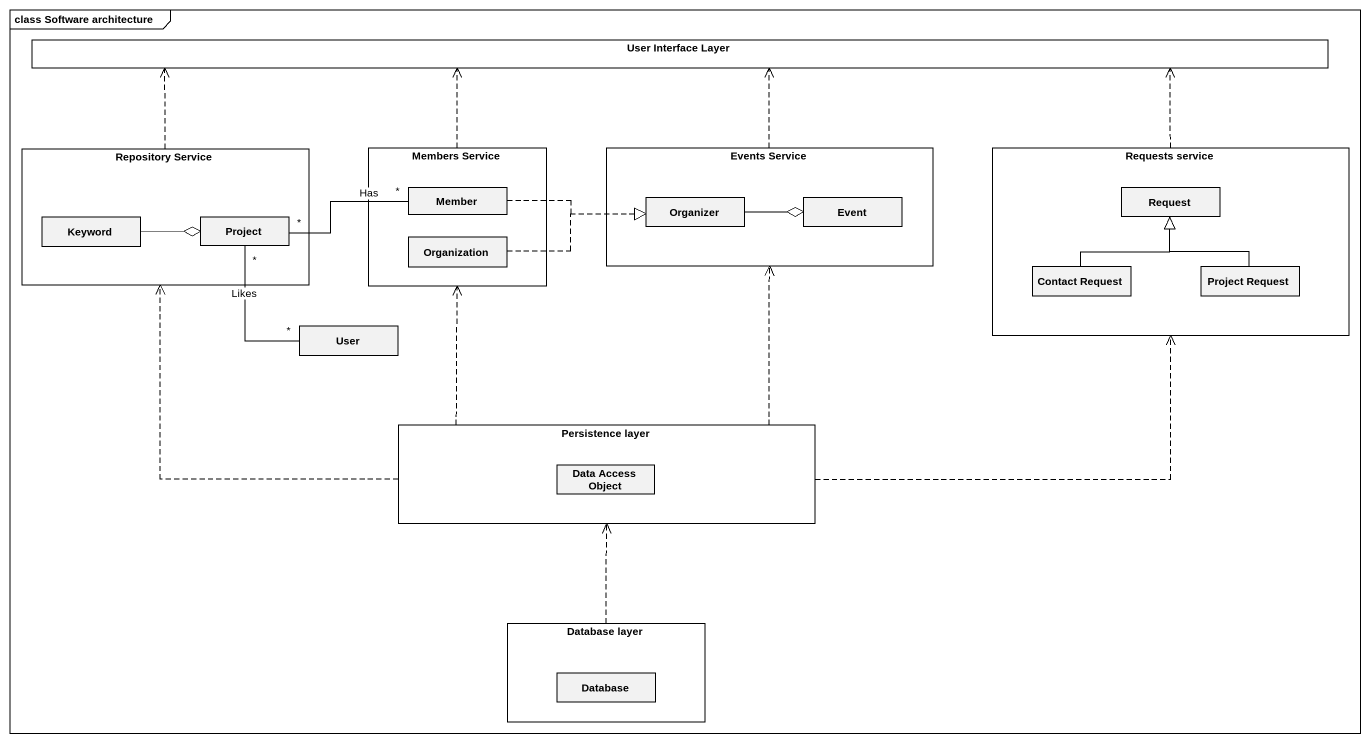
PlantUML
@startuml
mainframe class Software architecture
allowmixing
hide circle
hide empty members
rectangle "User Interface Layer" as User_Interface_Layer
rectangle "Repository Service" as Repository_Service {
  class Keyword
  class Project
}
rectangle "Members Service" as Members_Service {
  class Member
  class Organization
}
rectangle "Events Service" as Events_Service {
  class Organizer
  class Event
}
rectangle "Requests service" as Requests_service {
  class Request
  class "Contact Request" as Contact_Request
  class "Project Request" as Project_Request
}
class User
rectangle "Persistence layer" as Persistence_layer {
  class "Data Access Object" as Data_Access_Object
}
rectangle "Database layer" as Database_layer {
  class "Database" as Database_
}
Repository_Service .right.> User_Interface_Layer
Members_Service .up.> User_Interface_Layer
Events_Service .up.> User_Interface_Layer
Requests_service .left.> User_Interface_Layer
Member .right.|> Organizer
Organizer -right-o Event
Keyword -right-o Project
Project "*" -right- "*" Member : Has
Project "*" -- "*" User : Likes
Organization .right.|> Organizer
Contact_Request -up-|> Request
Project_Request -up-|> Request
Persistence_layer .left.> Repository_Service
Persistence_layer .up.> Members_Service
Persistence_layer .up.> Events_Service
Persistence_layer .right.> Requests_service
Database_layer .up.> Persistence_layer
@enduml
